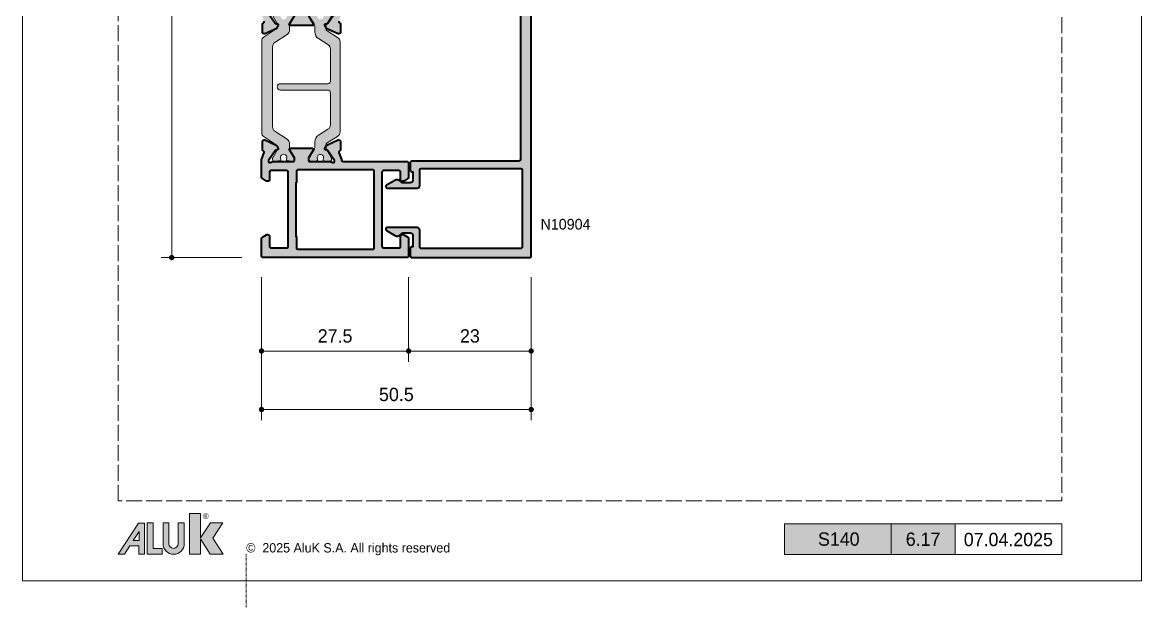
# Model space of a CAD drawing. Header units: millimetres. Extents: x -576 to 4430, y -1196 to 2690.
# Drawn here: x 1560 to 1770, y -398 to -288.3 of the extents above; entities that cross this region are included whole.
import ezdxf
from ezdxf.enums import TextEntityAlignment as Align

# ---------------------------------------------------------------- set-up
doc = ezdxf.new("R2010")
doc.units = ezdxf.units.MM
doc.header["$LTSCALE"] = 0.25
doc.header["$MEASUREMENT"] = 0
doc.linetypes.add('ACAD_ISO02W100', pattern=[15, 12, -3])
doc.linetypes.add('DOT2', pattern=[0.125, 0, -0.125])
doc.layers.get('0').update_dxf_attribs({"lineweight": 5})
doc.layers.get('Defpoints').update_dxf_attribs({"lineweight": 5})
doc.layers.add('01_ALUK Logo', color=7, linetype='Continuous')
for name, color, linetype, lineweight in [('01_Aluminum', 4, 'Continuous', 40), ('01_Dimension', 251, 'Continuous', 9), ('01_External Border', 150, 'Continuous', 20), ('01_Fill Polyamide', 10, 'Continuous', 0), ('01_Polyamide', 201, 'Continuous', 20), ('01_Text', 40, 'Continuous', 25)]:
    doc.layers.add(name, color=color, linetype=linetype, lineweight=lineweight)
doc.layers.add('01_Fill Aluminum', color=7, linetype='Continuous', lineweight=0, true_color=0xdcdcdc)
doc.layers.add('01_Text [White]', color=7, linetype='Continuous', lineweight=25, true_color=0xffffff)
doc.layers.add('01_Fill Border Grey', color=7, linetype='Continuous', true_color=0x555655)
doc.layers.add('02_Block Frame', color=7, linetype='Continuous', lineweight=5, true_color=0xe2001a, plot=False)
doc.layers.add('02_Layout Grid', color=252, linetype='DOT2', lineweight=5, plot=False, transparency=0.5)
doc.styles.add('ALUK Main&Secondary Titles', font='GOTHIC.TTF')
doc.styles.add('Aluk Text', font='GOTHIC.TTF')
doc.styles.get("Standard").update_dxf_attribs({"font": 'arial.ttf'})
doc.dimstyles.new('ALUK Manual 1-1', dxfattribs={"dimtxt": 2.5, "dimasz": 1, "dimexe": 2, "dimexo": 4, "dimgap": 1.5, "dimtad": 3, "dimdec": 1, "dimdsep": 46, "dimtxsty": 'Aluk Text', "dimblk": 'DOT', "dimcen": 0, "dimclrd": 256, "dimclre": 256, "dimclrt": 2, "dimaunit": 1, "dimadec": 0, "dimazin": 0, "dimtfac": 0.7, "dimtdec": 1, "dimtmove": 0, "dimatfit": 3, "dimldrblk": 'DOT', "dimfxl": 1, "dimtolj": 2, "dimlwd": -1, "dimlwe": -1, "dimarcsym": 0})

# ---------------------------------------------------------------- blocks, each defined once
blk = doc.blocks.new('serie_')
at = {"layer": '01_Text [White]', "color": 7, "true_color": 0xffffff, "insert": (10, -2.87), "char_height": 2.5, "attachment_point": 5, "style": 'ALUK Main&Secondary Titles'}
blk.add_mtext_dynamic_manual_height_columns('S140', width=20, gutter_width=12.5, heights=[0], dxfattribs=at)
blk = doc.blocks.new('U10000')
at = {"layer": '01_Fill Aluminum', "ltscale": 0.25}
h = blk.add_hatch(color=256, dxfattribs=at)
h.dxf.hatch_style = 1
h.paths.add_polyline_path([(96.5, 9.6, 0.585524), (96.19, 9.77), (94.68, 8.84, -0.137872), (94.52, 8.8), (94.3, 8.8, -0.414214), (94, 9.1), (94, 12.95, 0.213411), (93.9, 13.18, -0.85546), (94.22, 13.67), (94.4, 13.59), (96.03, 12.47, -0.267949), (96.16, 12.2), (96.15, 12.08, 0.57735), (96.44, 11.89), (96.94, 12.13, 0.177976), (97.09, 12.27), (98.04, 14.38, 0.544467), (97.76, 14.8), (96.18, 14.79, 0.303984), (95.97, 14.65, -0.402738), (95.67, 14.51), (94.37, 14.98, 0.086513), (94.27, 15), (79.6, 15, -0.414214), (79.3, 15.3), (79.3, 35.3, -0.414214), (79.6, 35.6), (80.9, 35.6, -0.414214), (81.2, 35.3), (81.2, 34.4, 0.414214), (81.5, 34.1), (81.9, 34.1, 0.414214), (82.2, 34.4), (82.2, 37.4, 0.414214), (81.5, 38.1, 0.414214), (81.2, 37.8), (81.2, 37.1, -0.414214), (80.9, 36.8), (79.7, 36.8, -0.414214), (79, 37.5), (79, 43.7, -0.414214), (79.7, 44.4), (80.9, 44.4, -0.414214), (81.2, 44.1), (81.2, 43.4, 0.414214), (81.5, 43.1, 0.414214), (82.2, 43.8), (82.2, 45.3, 0.414214), (81.9, 45.6), (78, 45.6, 0.414214), (77.7, 45.3), (77.7, 23.2, -0.391837), (77.42, 22.9), (77.12, 22.9, 0.391837), (76.2, 21.9), (76.2, 21.7, 0.414214), (76.5, 21.4), (77.4, 21.4, -0.414214), (77.7, 21.1), (77.7, 15.3, -0.414214), (77.4, 15), (70.23, 15, 0.086513), (70.13, 14.98), (68.83, 14.51, -0.392793), (68.53, 14.64), (68.53, 14.65, 0.294413), (68.31, 14.79), (66.74, 14.8, 0.548619), (66.46, 14.38), (67.41, 12.27, 0.177976), (67.55, 12.13), (68.06, 11.89, 0.717549), (68.35, 12.13, -0.329769), (68.47, 12.47), (70.1, 13.59), (70.28, 13.67, -0.855531), (70.6, 13.18, 0.213411), (70.5, 12.95), (70.5, 9.1, -0.414214), (70.2, 8.8), (69.98, 8.8, -0.137872), (69.82, 8.84), (68.3, 9.77, 0.585524), (68, 9.6), (68, 5.4, 0.585524), (68.3, 5.23), (69.82, 6.16, -0.137872), (69.98, 6.2), (70.2, 6.2, -0.414214), (70.5, 5.9), (70.5, 2.05, 0.213411), (70.6, 1.82, -0.85546), (70.28, 1.33), (70.1, 1.41), (68.47, 2.53, -0.267949), (68.34, 2.8), (68.35, 2.92, 0.57735), (68.06, 3.11), (67.55, 2.87, 0.177976), (67.41, 2.73), (66.46, 0.62, 0.544467), (66.74, 0.2), (68.31, 0.21, 0.303984), (68.53, 0.35, -0.402738), (68.83, 0.49), (70.13, 0.02, 0.086513), (70.23, 0), (72, 0, 0.414214), (72.3, 0.3), (72.3, 4.7, -0.414214), (72.6, 5), (91.9, 5, -0.414214), (92.2, 4.7), (92.2, 0.3, 0.414214), (92.5, 0), (94.27, 0, 0.086513), (94.37, 0.02), (95.67, 0.49, -0.392793), (95.96, 0.36), (95.97, 0.35, 0.294413), (96.18, 0.21), (97.76, 0.2, 0.548619), (98.04, 0.62), (97.09, 2.73, 0.177976), (96.94, 2.87), (96.44, 3.11, 0.717549), (96.15, 2.87, -0.329769), (96.03, 2.53), (94.4, 1.41), (94.22, 1.33, -0.855531), (93.9, 1.82, 0.213411), (94, 2.05), (94, 5.9, -0.414214), (94.3, 6.2), (94.52, 6.2, -0.137872), (94.68, 6.16), (96.19, 5.23, 0.585524), (96.5, 5.4)])
h.paths.add_polyline_path([(72, 13.2, -0.414214), (72.3, 13.5), (92.2, 13.5, -0.414214), (92.5, 13.2), (92.5, 6.8, -0.414214), (92.2, 6.5), (72.3, 6.5, -0.414214), (72, 6.8)], flags=16)
h = blk.add_hatch(color=256, dxfattribs=at)
h.dxf.hatch_style = 1
h.paths.add_polyline_path([(140, 27.3, 0.414214), (139.7, 27.6), (136.45, 27.6, 0.267949), (136.19, 27.45), (135.74, 26.67, 0.131652), (135.7, 26.52, 0.569051), (136, 26.1), (137.9, 26.1, -0.414214), (138.2, 25.8), (138.2, 22.9, -0.414214), (137.9, 22.6), (124, 22.6, -0.414214), (123.7, 22.9), (123.7, 25.8, -0.414214), (124, 26.1), (125.4, 26.1, 0.414214), (125.7, 26.4, 0.240277), (125.66, 26.67), (125.21, 27.45, 0.267949), (124.95, 27.6), (122.3, 27.6, 0.414214), (122, 27.3), (122, 15.3, -0.398616), (121.72, 15, 0.073042), (121.63, 14.98), (120.33, 14.51, -0.392793), (120.03, 14.64), (120.03, 14.65, 0.294413), (119.81, 14.79), (118.24, 14.8, 0.548619), (117.96, 14.38), (118.91, 12.27, 0.177976), (119.05, 12.13), (119.56, 11.89, 0.717549), (119.85, 12.13, -0.329769), (119.97, 12.47), (121.6, 13.59), (121.78, 13.67, -0.855531), (122.1, 13.18, 0.213411), (122, 12.95), (122, 9.1, -0.414214), (121.7, 8.8), (121.48, 8.8, -0.137872), (121.32, 8.84), (119.8, 9.77, 0.585524), (119.5, 9.6), (119.5, 5.4, 0.585524), (119.8, 5.23), (121.32, 6.16, -0.137872), (121.48, 6.2), (121.7, 6.2, -0.414214), (122, 5.9), (122, 2.05, 0.213411), (122.1, 1.82, -0.85546), (121.78, 1.33), (121.6, 1.41), (119.97, 2.53, -0.267949), (119.84, 2.8), (119.85, 2.92, 0.57735), (119.56, 3.11), (119.05, 2.87, 0.177976), (118.91, 2.73), (117.96, 0.62, 0.544467), (118.24, 0.2), (119.81, 0.21, 0.303984), (120.03, 0.35, -0.402738), (120.33, 0.49), (121.63, 0.02, 0.086513), (121.73, 0), (124.95, 0, 0.26795), (125.21, 0.15), (125.66, 0.93, 0.131652), (125.7, 1.08, 0.569051), (125.4, 1.5), (124, 1.5, -0.414214), (123.7, 1.8), (123.7, 4.7, -0.414214), (124, 5), (137.9, 5, -0.414214), (138.2, 4.7), (138.2, 1.8, -0.414214), (137.9, 1.5), (136, 1.5, 0.414214), (135.7, 1.2, 0.240277), (135.74, 0.93), (136.19, 0.15, 0.267949), (136.45, 0), (139.7, 0, 0.414214), (140, 0.3)])
h.paths.add_polyline_path([(123.5, 6.9), (123.5, 20.8, -0.414214), (123.8, 21.1), (138.2, 21.1, -0.414214), (138.5, 20.8), (138.5, 6.9, -0.414214), (138.2, 6.6), (136.1, 6.6), (136.1, 6.5), (125.9, 6.5), (125.9, 6.6), (123.8, 6.6, -0.414214)], flags=16)
at = {"layer": '01_Fill Polyamide', "ltscale": 0.25}
h = blk.add_hatch(color=256, dxfattribs=at)
h.dxf.hatch_style = 1
h.paths.add_polyline_path([(121.5, 11.59, 0.109552), (121.59, 11.57), (121.7, 11.57, 0.414214), (121.9, 11.77), (121.9, 12.14, 0.267949), (122, 12.32), (122, 12.74, 0.414214), (121.6, 13.14), (121.39, 13.14, 0.131571), (121.29, 13.12), (119.8, 12.25, -0.131571), (119.2, 12.09), (118.93, 12.09, -0.258618), (118.5, 12.33), (117.29, 14.27, 0.258618), (116.44, 14.74), (99.56, 14.74, 0.258618), (98.71, 14.27), (97.5, 12.33, -0.258618), (97.07, 12.09), (96.8, 12.09, -0.131571), (96.2, 12.25), (94.71, 13.12, 0.131571), (94.61, 13.14), (94.4, 13.14, 0.414214), (94, 12.74), (94, 12.32, 0.267949), (94.1, 12.14), (94.1, 11.77, 0.414214), (94.3, 11.57), (94.41, 11.57, 0.109552), (94.5, 11.59, -0.548663), (95.35, 11.04, -0.548663), (94.5, 10.5, 0.109552), (94.41, 10.52), (94.3, 10.52, 0.414214), (94.1, 10.32), (94.1, 9.94, 0.267949), (94, 9.77), (94, 9.34, 0.414214), (94.4, 8.94), (94.61, 8.94, 0.131571), (94.71, 8.97), (96.2, 9.83, -0.131571), (96.8, 9.99), (97.68, 9.99, 0.258618), (98.95, 10.7), (100.06, 12.47, -0.258618), (100.91, 12.94), (106.9, 12.94, -0.414214), (107.4, 12.44), (107.4, 3.54, 1), (108.6, 3.54), (108.6, 12.44, -0.414214), (109.1, 12.94), (115.09, 12.94, -0.258618), (115.94, 12.47), (117.04, 10.7, 0.258618), (118.32, 9.99), (119.2, 9.99, -0.131571), (119.8, 9.83), (121.29, 8.97, 0.131571), (121.39, 8.94), (121.6, 8.94, 0.414214), (122, 9.34), (122, 9.77, 0.267949), (121.9, 9.94), (121.9, 10.32, 0.414214), (121.7, 10.52), (121.59, 10.52, 0.109552), (121.5, 10.5, -0.548663), (120.65, 11.04, -0.548663)])
h.paths.add_polyline_path([(121.53, 4.69), (121.69, 4.69, 0.414214), (121.89, 4.89), (121.89, 5.27), (121.99, 5.27), (121.99, 5.87, 0.414214), (121.59, 6.27), (121.38, 6.27, 0.137888), (121.28, 6.24), (119.79, 5.38, -0.131829), (119.39, 5.27), (118.65, 5.27, 0.252853), (117.82, 4.82), (116.31, 2.52, -0.252853), (115.48, 2.07), (100.51, 2.07, -0.252853), (99.67, 2.52), (98.17, 4.82, 0.252853), (97.33, 5.27), (96.6, 5.27, -0.131829), (96.2, 5.38), (94.7, 6.24, 0.125779), (94.6, 6.27), (94.39, 6.27, 0.414214), (93.99, 5.87), (93.99, 5.27), (94.09, 5.27), (94.09, 4.89, 0.414214), (94.29, 4.69), (94.45, 4.69, -0.571287), (95.34, 4.17, -0.571287), (94.45, 3.64), (94.29, 3.64, 0.414214), (94.09, 3.44), (94.09, 3.07), (93.99, 3.07), (93.99, 2.47, 0.414214), (94.39, 2.07), (94.6, 2.07, 0.137888), (94.71, 2.1), (96.23, 2.98, -0.397189), (97.13, 2.77), (98.76, 0.29, 0.252157), (99.17, 0.07), (116.81, 0.07, 0.252157), (117.23, 0.29), (118.86, 2.77, -0.397189), (119.76, 2.98), (121.29, 2.09, 0.125779), (121.38, 2.07), (121.59, 2.07, 0.414214), (121.99, 2.47), (121.99, 3.07), (121.89, 3.07), (121.89, 3.44, 0.414214), (121.69, 3.64), (121.53, 3.64, -0.571287), (120.64, 4.17, -0.571287)])
at = {"layer": '01_Aluminum'}
for points in [[(95.67, 14.51, 0.392793), (95.96, 14.64), (95.97, 14.65, -0.294413), (96.18, 14.79), (97.76, 14.8, -0.548619), (98.04, 14.38), (97.09, 12.27, -0.177976), (96.94, 12.13), (96.44, 11.89, -0.57735), (96.15, 12.08), (96.16, 12.2, 0.267949), (96.03, 12.47), (94.4, 13.59)], [(94.68, 8.84), (96.19, 9.77, -0.585524), (96.5, 9.6), (96.5, 5.4, -0.585524), (96.19, 5.23), (94.68, 6.16, 0.137872)], [(94.4, 1.41), (96.03, 2.53, 0.267949), (96.16, 2.8), (96.15, 2.92, -0.57735), (96.44, 3.11), (96.94, 2.87, -0.177976), (97.09, 2.73), (98.04, 0.62, -0.548619), (97.76, 0.2), (96.18, 0.21, -0.294413), (95.97, 0.35), (95.96, 0.36, 0.392793), (95.67, 0.49)]]:
    blk.add_lwpolyline(points, format="xyb", dxfattribs=at)
for points in [[(121.32, 8.84, 0.137872), (121.48, 8.8), (121.7, 8.8, 0.414214), (122, 9.1), (122, 12.95, -0.213411), (122.1, 13.18, 0.85546), (121.78, 13.67), (121.6, 13.59), (119.97, 12.47, 0.267949), (119.84, 12.2), (119.85, 12.08, -0.57735), (119.56, 11.89), (119.05, 12.13, -0.177976), (118.91, 12.27), (117.96, 14.38, -0.548619), (118.24, 14.8), (119.81, 14.79, -0.294413), (120.03, 14.65), (120.03, 14.64, 0.392793), (120.33, 14.51), (121.63, 14.98, -0.073042), (121.72, 15, 0.398616), (122, 15.3), (122, 27.3, -0.414214), (122.3, 27.6), (124.95, 27.6, -0.267949), (125.21, 27.45), (125.66, 26.67, -0.131652), (125.7, 26.52), (125.7, 26.4, -0.414214), (125.4, 26.1), (124, 26.1, 0.414214), (123.7, 25.8), (123.7, 22.9, 0.414214), (124, 22.6), (137.9, 22.6, 0.414214), (138.2, 22.9), (138.2, 25.8, 0.414214), (137.9, 26.1), (136, 26.1, -0.414214), (135.7, 26.4), (135.7, 26.52, -0.131652), (135.74, 26.67), (136.19, 27.45, -0.267949), (136.45, 27.6), (139.7, 27.6, -0.414214), (140, 27.3), (140, 0.3, -0.414214), (139.7, 0), (136.45, 0, -0.267949), (136.19, 0.15), (135.74, 0.93, -0.131652), (135.7, 1.08), (135.7, 1.2, -0.414214), (136, 1.5), (137.9, 1.5, 0.414214), (138.2, 1.8), (138.2, 4.7, 0.414214), (137.9, 5), (124, 5, 0.414214), (123.7, 4.7), (123.7, 1.8, 0.414214), (124, 1.5), (125.4, 1.5, -0.414214), (125.7, 1.2), (125.7, 1.08, -0.131652), (125.66, 0.93), (125.21, 0.15, -0.267949), (124.95, 0), (121.73, 0, -0.086513), (121.63, 0.02), (120.33, 0.49, 0.392793), (120.03, 0.36), (120.03, 0.35, -0.294413), (119.81, 0.21), (118.24, 0.2, -0.548619), (117.96, 0.62), (118.91, 2.73, -0.177976), (119.05, 2.87), (119.56, 3.11, -0.57735), (119.85, 2.92), (119.84, 2.8, 0.267949), (119.97, 2.53), (121.6, 1.41), (121.78, 1.33, 0.85546), (122.1, 1.82, -0.213411), (122, 2.05), (122, 5.9, 0.414214), (121.7, 6.2), (121.48, 6.2, 0.137872), (121.32, 6.16), (119.8, 5.23, -0.585524), (119.5, 5.4), (119.5, 9.6, -0.585524), (119.8, 9.77)], [(138.5, 20.8), (138.5, 6.9, -0.414214), (138.2, 6.6), (136.1, 6.6), (136.1, 6.5), (125.9, 6.5), (125.9, 6.6), (123.8, 6.6, -0.414214), (123.5, 6.9), (123.5, 20.8, -0.414214), (123.8, 21.1), (138.2, 21.1, -0.414214)]]:
    blk.add_lwpolyline(points, format="xyb", close=True, dxfattribs=at)
at = {"layer": '01_Polyamide'}
for points in [[(94.71, 13.12), (96.2, 12.25, 0.131571), (96.8, 12.09), (97.07, 12.09, 0.258618), (97.5, 12.33), (98.71, 14.27, -0.258618), (99.56, 14.74), (116.44, 14.74, -0.258618), (117.29, 14.27), (118.5, 12.33, 0.258618), (118.93, 12.09), (119.2, 12.09, 0.131571), (119.8, 12.25), (121.29, 13.12, -0.131571), (121.39, 13.14), (121.6, 13.14, -0.414214), (122, 12.74), (122, 12.32, -0.267949), (121.9, 12.14), (121.9, 11.77, -0.414214), (121.7, 11.57), (121.59, 11.57, -0.109552), (121.5, 11.59, 0.548663), (120.65, 11.04, 0.548663), (121.5, 10.5, -0.109552), (121.59, 10.52), (121.7, 10.52, -0.414214), (121.9, 10.32), (121.9, 9.94, -0.267949), (122, 9.77), (122, 9.34, -0.414214), (121.6, 8.94), (121.39, 8.94, -0.131571), (121.29, 8.97), (119.8, 9.83, 0.131571), (119.2, 9.99), (118.32, 9.99, -0.258618), (117.04, 10.7), (115.94, 12.47, 0.258618), (115.09, 12.94), (109.1, 12.94, 0.414214), (108.6, 12.44), (108.6, 3.54, -1), (107.4, 3.54), (107.4, 12.44, 0.414214), (106.9, 12.94), (100.91, 12.94, 0.258618), (100.06, 12.47), (98.95, 10.7, -0.258618), (97.68, 9.99), (96.8, 9.99, 0.131571), (96.2, 9.83), (94.71, 8.97, -0.131571)], [(94.7, 6.24), (96.2, 5.38, 0.131829), (96.6, 5.27), (97.33, 5.27, -0.252853), (98.17, 4.82), (99.67, 2.52, 0.252853), (100.51, 2.07), (100.51, 2.07), (115.48, 2.07), (115.48, 2.07, 0.252853), (116.31, 2.52), (117.82, 4.82, -0.252853), (118.65, 5.27), (119.39, 5.27, 0.131829), (119.79, 5.38), (121.29, 6.24, -0.125779), (121.38, 6.27), (121.59, 6.27, -0.414214), (121.99, 5.87), (121.99, 5.27), (121.89, 5.27), (121.89, 4.89, -0.414214), (121.69, 4.69), (121.53, 4.69, 0.571287), (120.64, 4.17, 0.571287), (121.53, 3.64), (121.69, 3.64, -0.414214), (121.89, 3.44), (121.89, 3.07), (121.99, 3.07), (121.99, 2.47, -0.414214), (121.59, 2.07), (121.38, 2.07, -0.125779), (121.29, 2.09), (119.76, 2.98, 0.397189), (118.86, 2.77), (117.23, 0.29, -0.252157), (116.81, 0.07), (99.17, 0.07), (99.17, 0.07, -0.252157), (98.76, 0.29), (97.13, 2.77, 0.397189), (96.23, 2.98), (94.7, 2.09, -0.125779)]]:
    blk.add_lwpolyline(points, format="xyb", dxfattribs=at)
blk = doc.blocks.new('#K-005 _ #A0-010')
at = {"layer": '01_Fill Aluminum', "ltscale": 0.25}
h = blk.add_hatch(color=256, dxfattribs=at)
h.dxf.hatch_style = 1
h.paths.add_polyline_path([(9.05, 27.7, 0.414214), (8.75, 28), (-63.55, 28, 0.414214), (-63.85, 27.7), (-63.85, 25.4, 0.414214), (-63.55, 25.1), (-62.95, 25.1, 0.414214), (-62.65, 25.4), (-62.65, 26.3, -0.414214), (-62.35, 26.6), (-61.65, 26.6, -0.414214), (-61.35, 26.3), (-61.35, 19.3, -0.414214), (-61.65, 19), (-62.35, 19, -0.414214), (-62.65, 19.3), (-62.65, 20.2, 0.414214), (-62.95, 20.5), (-63.55, 20.5, 0.414214), (-63.85, 20.2), (-63.85, 18.8, 0.414214), (-62.85, 17.8), (-60.95, 17.8, 0.414214), (-59.95, 18.8), (-59.95, 25.5, -0.414214), (-59.45, 26), (-42.45, 26, -0.414214), (-42.15, 25.7), (-42.15, 23.96, -0.339454), (-42.37, 23.68), (-44.43, 23.12, 0.339454), (-44.65, 22.83), (-44.65, 21.9, 0.493145), (-44.27, 21.61), (-40.87, 22.52, 0.339454), (-40.65, 22.81), (-40.65, 25.7, -0.414214), (-40.35, 26), (-9.35, 26, -0.414214), (-9.05, 25.7), (-9.05, 5.6, 0.414214), (-8.75, 5.3), (-7.35, 5.3, 0.414214), (-7.05, 5.6), (-7.05, 5.8), (-5.45, 5.8, -0.414214), (-4.95, 5.3), (-4.95, 3.89, -0.198912), (-5.04, 3.68), (-5.35, 3.37, 0.337025), (-5.46, 2.53), (-4.51, 0.85, 0.768134), (-3.95, 1), (-3.95, 6.6, 0.414214), (-4.45, 7.1), (-7.35, 7.1, -0.414214), (-7.65, 7.4), (-7.65, 26, -0.414214), (-7.35, 26.3), (7.05, 26.3, -0.414214), (7.35, 26), (7.35, 7.4, -0.414214), (7.05, 7.1), (3.95, 7.1, 0.414214), (3.45, 6.6), (3.45, 1, 0.773467), (4.01, 0.85), (4.96, 2.53, 0.337025), (4.85, 3.37), (4.54, 3.68, -0.198912), (4.45, 3.89), (4.45, 5.3, -0.414214), (4.95, 5.8), (7.05, 5.8), (7.05, 5.6, 0.414214), (7.35, 5.3), (8.75, 5.3, 0.414214), (9.05, 5.6)])
at = {"layer": '01_Aluminum'}
blk.add_lwpolyline([(3.45, 6.6), (3.45, 1, 0.768134), (4.01, 0.85), (4.96, 2.53, 0.337025), (4.85, 3.37), (4.54, 3.68, -0.198912), (4.45, 3.89), (4.45, 5.3, -0.414214), (4.95, 5.8), (7.05, 5.8), (7.05, 5.6, 0.414214), (7.35, 5.3), (8.75, 5.3, 0.414214), (9.05, 5.6), (9.05, 27.7, 0.414214), (8.75, 28), (-63.55, 28, 0.414214), (-63.85, 27.7), (-63.85, 25.4, 0.414214), (-63.55, 25.1), (-62.95, 25.1, 0.414214), (-62.65, 25.4), (-62.65, 26.3, -0.414214), (-62.35, 26.6), (-61.65, 26.6, -0.414214), (-61.35, 26.3), (-61.35, 19.3, -0.414214), (-61.65, 19), (-62.35, 19, -0.414214), (-62.65, 19.3), (-62.65, 20.2, 0.414214), (-62.95, 20.5), (-63.55, 20.5, 0.414214), (-63.85, 20.2), (-63.85, 18.8, 0.414214), (-62.85, 17.8), (-60.95, 17.8, 0.414214), (-59.95, 18.8), (-59.95, 25.5, -0.414214), (-59.45, 26), (-42.45, 26, -0.414214), (-42.15, 25.7), (-42.15, 23.96, -0.339454), (-42.37, 23.68), (-44.43, 23.12, 0.339454), (-44.65, 22.83), (-44.65, 21.9, 0.493145), (-44.27, 21.61), (-40.87, 22.52, 0.339454), (-40.65, 22.81), (-40.65, 25.7, -0.414214), (-40.35, 26), (-9.35, 26, -0.414214), (-9.05, 25.7), (-9.05, 5.6, 0.414214), (-8.75, 5.3), (-7.35, 5.3, 0.414214), (-7.05, 5.6), (-7.05, 5.8), (-5.45, 5.8, -0.414214), (-4.95, 5.3), (-4.95, 3.89, -0.198912), (-5.04, 3.68), (-5.35, 3.37, 0.337025), (-5.46, 2.53), (-4.51, 0.85, 0.768134), (-3.95, 1), (-3.95, 6.6, 0.414214), (-4.45, 7.1), (-7.35, 7.1, -0.414214), (-7.65, 7.4), (-7.65, 26, -0.414214), (-7.35, 26.3), (7.05, 26.3, -0.414214), (7.35, 26), (7.35, 7.4, -0.414214), (7.05, 7.1), (3.95, 7.1, 0.414214)], format="xyb", close=True, dxfattribs=at)
blk = doc.blocks.new('_Dot')
at = {"color": 0, "linetype": 'ByBlock', "lineweight": -2}
blk.add_line((-0.5, 0), (-1, 0), dxfattribs=at)
at = {"color": 0, "linetype": 'ByBlock', "const_width": 0.5}
blk.add_lwpolyline([(-0.25, 0, 1), (0.25, 0, 1)], format="xyb", close=True, dxfattribs=at)
blk = doc.blocks.new('*D238')
at = {"layer": '01_Dimension', "ltscale": 0.25, "transparency": 16777216}
for p, q in [((1601.17, -192.35), (1586.02, -192.35)), ((1588.02, -331.35), (1588.02, -193.35)), ((1601.17, -332.35), (1586.02, -332.35))]:
    blk.add_line(p, q, dxfattribs=at)
at = {"layer": 'Defpoints', "color": 0, "ltscale": 0.25, "transparency": 16777216}
for p in [(1588.02, -192.35), (1605.17, -192.35), (1605.17, -332.35)]:
    blk.add_point(p, dxfattribs=at)
at = {"layer": '01_Dimension', "ltscale": 0.25, "transparency": 16777216}
for p, rotation in [((1588.02, -192.35), 90), ((1588.02, -332.35), 270)]:
    blk.add_blockref('_Dot', p, dxfattribs=dict(at, rotation=rotation))
at = {"layer": '01_Dimension', "color": 2, "ltscale": 0.25, "transparency": 16777216, "insert": (1585.21, -262.35), "char_height": 2.5, "attachment_point": 5, "rotation": 90, "style": 'Aluk Text'}
blk.add_mtext('\\A2;140', dxfattribs=at)
blk = doc.blocks.new('*D147')
at = {"layer": '01_Dimension', "ltscale": 0.25, "transparency": 16777216}
for p, q in [((1604.87, -336.05), (1604.87, -351.88)), ((1632.47, -336.05), (1632.47, -351.88)), ((1605.87, -349.88), (1631.47, -349.88))]:
    blk.add_line(p, q, dxfattribs=at)
at = {"layer": 'Defpoints', "color": 0, "ltscale": 0.25, "transparency": 16777216}
for p in [(1604.87, -332.05), (1632.47, -332.05), (1632.47, -349.88)]:
    blk.add_point(p, dxfattribs=at)
at = {"layer": '01_Dimension', "ltscale": 0.25, "transparency": 16777216, "rotation": 180}
blk.add_blockref('_Dot', (1604.87, -349.88), dxfattribs=at)
at = {"layer": '01_Dimension', "ltscale": 0.25, "transparency": 16777216}
blk.add_blockref('_Dot', (1632.47, -349.88), dxfattribs=at)
at = {"layer": '01_Dimension', "color": 2, "ltscale": 0.25, "transparency": 16777216, "insert": (1618.67, -347.07), "char_height": 2.5, "attachment_point": 5, "style": 'Aluk Text'}
blk.add_mtext('\\A2;27.5', dxfattribs=at)
blk = doc.blocks.new('*D239')
at = {"layer": '01_Dimension', "ltscale": 0.25, "transparency": 16777216}
for p, q in [((1632.47, -336.05), (1632.47, -351.88)), ((1655.47, -336.05), (1655.47, -351.88)), ((1633.47, -349.88), (1654.47, -349.88))]:
    blk.add_line(p, q, dxfattribs=at)
at = {"layer": 'Defpoints', "color": 0, "ltscale": 0.25, "transparency": 16777216}
for p in [(1632.47, -332.05), (1655.47, -332.05), (1655.47, -349.88)]:
    blk.add_point(p, dxfattribs=at)
at = {"layer": '01_Dimension', "ltscale": 0.25, "transparency": 16777216, "rotation": 180}
blk.add_blockref('_Dot', (1632.47, -349.88), dxfattribs=at)
at = {"layer": '01_Dimension', "ltscale": 0.25, "transparency": 16777216}
blk.add_blockref('_Dot', (1655.47, -349.88), dxfattribs=at)
at = {"layer": '01_Dimension', "color": 2, "ltscale": 0.25, "transparency": 16777216, "insert": (1643.97, -347.07), "char_height": 2.5, "attachment_point": 5, "style": 'Aluk Text'}
blk.add_mtext('\\A2;23', dxfattribs=at)
blk = doc.blocks.new('*D240')
at = {"layer": '01_Dimension', "ltscale": 0.25, "transparency": 16777216}
for p, q in [((1604.87, -336.05), (1604.87, -362.85)), ((1655.47, -336.05), (1655.47, -362.85)), ((1605.87, -360.85), (1654.47, -360.85))]:
    blk.add_line(p, q, dxfattribs=at)
at = {"layer": 'Defpoints', "color": 0, "ltscale": 0.25, "transparency": 16777216}
for p in [(1604.87, -332.05), (1655.47, -332.05), (1655.47, -360.85)]:
    blk.add_point(p, dxfattribs=at)
at = {"layer": '01_Dimension', "ltscale": 0.25, "transparency": 16777216, "rotation": 180}
blk.add_blockref('_Dot', (1604.87, -360.85), dxfattribs=at)
at = {"layer": '01_Dimension', "ltscale": 0.25, "transparency": 16777216}
blk.add_blockref('_Dot', (1655.47, -360.85), dxfattribs=at)
at = {"layer": '01_Dimension', "color": 2, "ltscale": 0.25, "transparency": 16777216, "insert": (1630.17, -358.04), "char_height": 2.5, "attachment_point": 5, "style": 'Aluk Text'}
blk.add_mtext('\\A2;50.5', dxfattribs=at)
blk = doc.blocks.new('A$C14581')
at = {"layer": '01_Text', "insert": (0, -0.19), "char_height": 2, "attachment_point": 7, "style": 'Aluk Text'}
blk.add_mtext_dynamic_manual_height_columns('{\\fPoppins|b0|i0|c0|p2;\\H0.875x;©  2025 AluK S.A. All rights reserved}', width=51.3351, gutter_width=204.25, heights=[0], dxfattribs=at)
blk = doc.blocks.new('AluK Logo')
at = {"layer": '01_ALUK Logo', "true_color": 0xe2001a}
h = blk.add_hatch(color=242, dxfattribs=at)
h.dxf.hatch_style = 1
h.paths.add_polyline_path([(18.02, 3.04), (19.92, 5.98), (17.56, 5.98), (15.66, 3.11), (15.66, 7.76), (13.58, 7.76), (13.58, 0), (15.66, 0), (15.66, 2.93), (17.53, 0), (20, 0)])
at = {"layer": '01_ALUK Logo', "true_color": 0x323338}
h = blk.add_hatch(color=250, dxfattribs=at)
h.dxf.hatch_style = 1
h.paths.add_polyline_path([(3.94, 0), (5.02, 0), (5.02, 5.96), (3.87, 5.96), (0, 0), (1.15, 0), (2.2, 1.63), (3.94, 1.63)])
h.paths.add_polyline_path([(3.95, 2.64), (2.86, 2.64), (3.95, 4.31)], flags=16)
h = blk.add_hatch(color=250, dxfattribs=at)
h.dxf.hatch_style = 1
h.paths.add_polyline_path([(6.62, 1.12), (6.62, 5.97), (5.53, 5.97), (5.53, 0), (8.38, 0), (8.38, 1.12)])
h = blk.add_hatch(color=250, dxfattribs=at)
h.dxf.hatch_style = 1
h.paths.add_polyline_path([(12.57, 5.97), (11.43, 5.97), (11.43, 2.02, -1), (9.65, 2.02), (9.65, 5.97), (8.52, 5.97), (8.52, 2.02, 0.999791), (12.57, 2.02)])
at = {"layer": '01_ALUK Logo', "color": 242, "lineweight": 0, "true_color": 0xe2001a}
blk.add_lwpolyline([(17.53, 0), (20, 0), (18.02, 3.04), (19.92, 5.98), (17.56, 5.98), (15.66, 3.11), (15.66, 7.76), (13.58, 7.76), (13.58, 0), (15.66, 0), (15.66, 2.93)], close=True, dxfattribs=at)
at = {"layer": '01_ALUK Logo', "color": 250, "lineweight": 0, "true_color": 0x323338}
for points in [[(2.2, 1.63), (3.94, 1.63), (3.94, 0), (5.02, 0), (5.02, 5.96), (3.87, 5.96), (0, 0), (1.15, 0)], [(2.86, 2.64), (3.95, 4.31), (3.95, 2.64)], [(8.38, 0), (8.38, 1.12), (6.62, 1.12), (6.62, 5.97), (5.53, 5.97), (5.53, 0)]]:
    blk.add_lwpolyline(points, close=True, dxfattribs=at)
blk.add_lwpolyline([(9.65, 2.02), (9.65, 5.97), (8.52, 5.97), (8.52, 2.02, 1), (12.57, 2.02), (12.57, 5.97), (11.43, 5.97), (11.43, 2.02, -1)], format="xyb", close=True, dxfattribs=at)
at = {"layer": '01_ALUK Logo', "color": 242, "lineweight": 0, "true_color": 0xe2001a, "insert": (16.69, 7.28), "char_height": 1.06, "attachment_point": 5}
blk.add_mtext_dynamic_manual_height_columns('®', width=0.2845, gutter_width=0.756, heights=[0], dxfattribs=at)
blk = doc.blocks.new('PAGE dispari')
at = {"layer": '02_Block Frame'}
blk.add_lwpolyline([(0, 0), (0, 297), (210, 297), (210, 0)], close=True, dxfattribs=at)
at = {"layer": '02_Block Frame', "linetype": 'ACAD_ISO02W100'}
blk.add_lwpolyline([(18, 15), (18, 282), (195, 282), (195, 15)], close=True, dxfattribs=at)
at = {"layer": '02_Layout Grid', "color": 6, "ltscale": 0.25}
blk.add_line((42, 5), (42, -5), dxfattribs=at)
at = {"layer": '01_ALUK Logo', "xscale": 0.9841678626162992, "yscale": 0.9841678626162992, "zscale": 0.9841678626162992}
blk.add_blockref('AluK Logo', (18, 5), dxfattribs=at)
at = {"layer": '01_Text'}
blk.add_blockref('A$C14581', (42, 5), dxfattribs=at)

msp = doc.modelspace()

# ---------------------------------------------------------------- hatches: boundary and pattern name
at = {"layer": '01_Fill Border Grey', "ltscale": 0.25}
h = msp.add_hatch(color=256, dxfattribs=at)
h.dxf.hatch_style = 1
h.paths.add_polyline_path([(1735, -388.035), (1703, -388.035), (1703, -382.29), (1735, -382.29)])

# ---------------------------------------------------------------- linework, layer by layer
at = {"layer": '01_External Border'}
for points in [[(1723, -388.035), (1703, -388.035), (1703, -382.29), (1723, -382.29)], [(1735, -388.035), (1723, -388.035), (1723, -382.29), (1735, -382.29)], [(1755, -388.035), (1735, -388.035), (1735, -382.29), (1755, -382.29)]]:
    msp.add_lwpolyline(points, close=True, dxfattribs=at)

# ---------------------------------------------------------------- block references
msp.add_blockref('PAGE dispari', (1560, -393))
at = {"layer": '01_Aluminum', "rotation": 270}
for name, p in [('U10000', (1604.872, -192.347)), ('#K-005 _ #A0-010', (1627.472, -323.297))]:
    msp.add_blockref(name, p, dxfattribs=at)
at = {"layer": '01_Text [White]', "color": 7, "true_color": 0xffffff}
msp.add_blockref('serie_', (1703.182, -382.29), dxfattribs=at)

# ---------------------------------------------------------------- texts
at = {"layer": '01_Text', "style": 'Aluk Text'}
msp.add_text('N10904', height=2, dxfattribs=at).set_placement((1657.221, -327.107))
at = {"layer": '01_Text', "style": 'ALUK Main&Secondary Titles'}
msp.add_attdef('07.04.2025', text='', height=2.5, dxfattribs=at).set_placement((1745, -385.229), align=Align.MIDDLE)
at = {"layer": '01_Text [White]', "color": 7, "ltscale": 0.25, "true_color": 0xffffff, "style": 'Aluk Text'}
msp.add_attdef('6.17', text='', height=2.5, dxfattribs=at).set_placement((1729, -385.165), align=Align.MIDDLE)

# ---------------------------------------------------------------- dimensions: what is measured, and where the dimension line sits
at = {"layer": '01_Dimension', "ltscale": 0.25}
dim = msp.add_linear_dim(base=(1588.025, -192.347), p1=(1605.172, -332.347), p2=(1605.172, -192.347), angle=90, dimstyle='ALUK Manual 1-1', dxfattribs=at)
dim.commit()
dim.dimension.update_dxf_attribs({"geometry": '*D238', "text_midpoint": (1588.025, -262.347), "dimtype": 160})
dim = msp.add_linear_dim(base=(1632.472, -349.88), p1=(1604.872, -332.047), p2=(1632.472, -332.047), text='27.5', dimstyle='ALUK Manual 1-1', dxfattribs=at)
dim.commit()
dim.dimension.update_dxf_attribs({"geometry": '*D147', "text_midpoint": (1618.672, -347.067)})
dim = msp.add_linear_dim(base=(1655.475, -360.851), p1=(1604.872, -332.047), p2=(1655.475, -332.047), text='50.5', dimstyle='ALUK Manual 1-1', dxfattribs=at)
dim.commit()
dim.dimension.update_dxf_attribs({"geometry": '*D240', "text_midpoint": (1630.173, -360.851), "dimtype": 160})
dim = msp.add_linear_dim(base=(1655.475, -349.88), p1=(1632.472, -332.047), p2=(1655.475, -332.047), dimstyle='ALUK Manual 1-1', dxfattribs=at)
dim.commit()
dim.dimension.update_dxf_attribs({"geometry": '*D239', "text_midpoint": (1643.973, -347.067)})

doc.saveas('drawing.dxf')
